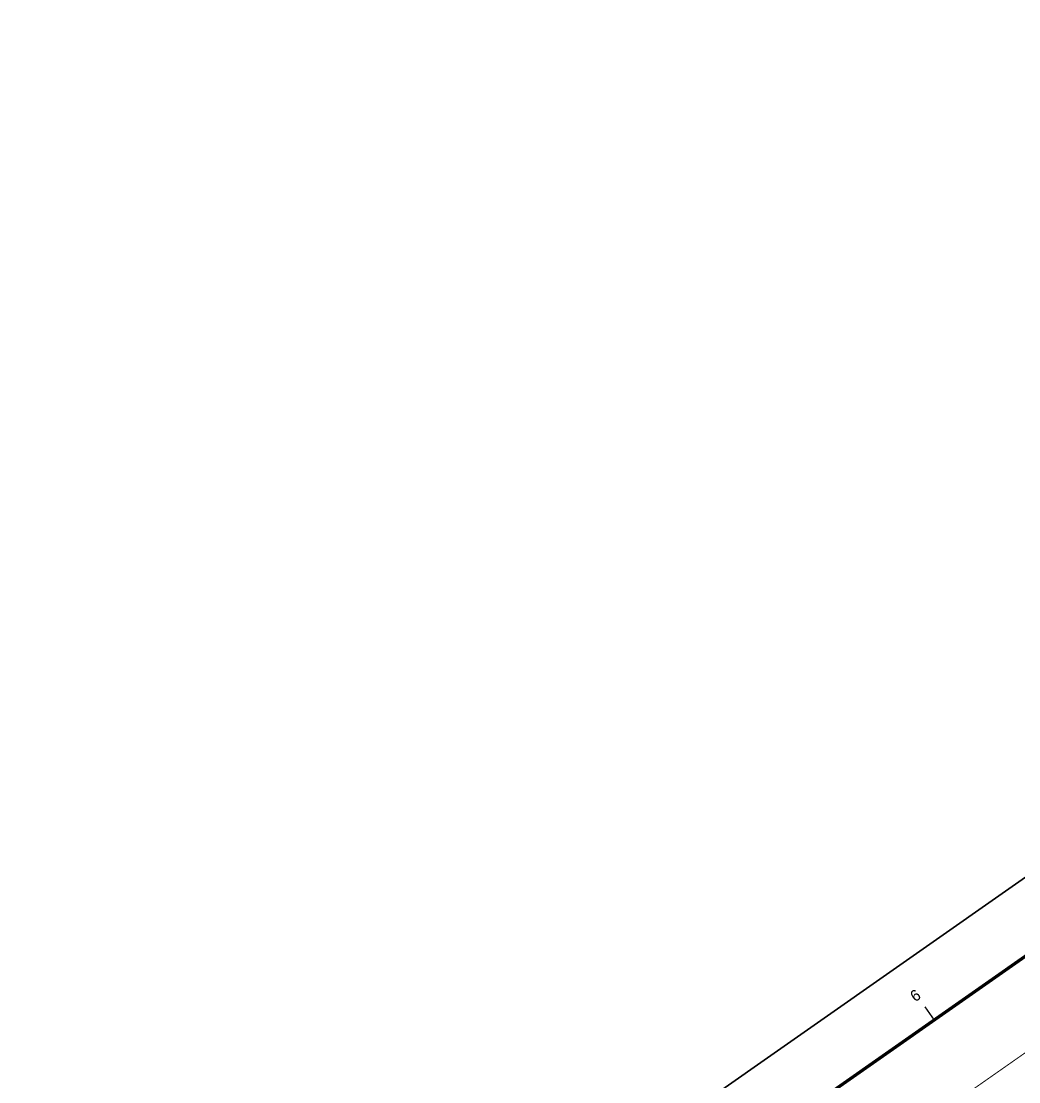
# Model space of a CAD drawing. Header units: millimetres. Extents: x 152904052 to 153933663, y 538271515 to 539240469.
# Drawn here: x 152904052 to 153212687, y 538912353 to 539240469 of the extents above; entities that cross this region are included whole.
import ezdxf

# ---------------------------------------------------------------- set-up
doc = ezdxf.new("R2010")
doc.units = ezdxf.units.MM
doc.linetypes.add('DASHED', pattern=[19.05, 12.7, -6.35])
for name, color, linetype in [('BORD', 7, 'Continuous'), ('e-wire', 4, 'Continuous'), ('ZONE', 1, 'DASHED')]:
    doc.layers.add(name, color=color, linetype=linetype)
doc.styles.add('굴림', font='Gulim.ttf')

# ---------------------------------------------------------------- blocks, each defined once
blk = doc.blocks.new('SHEET')
at = {"layer": 'e-wire', "color": 1, "true_color": 0xff0000}
blk.add_lwpolyline([(0, 0), (841, 0), (841, -594), (0, -594)], close=True, dxfattribs=at)

msp = doc.modelspace()

# ---------------------------------------------------------------- linework, layer by layer
at = {"layer": 'BORD'}
msp.add_line((153183626.5, 538935539.7), (153186494.4, 538931443.9), dxfattribs=at)
msp.add_lwpolyline([(153244756.3, 538271514.8), (153933663.1, 538753892.5), (153592958.7, 539240468.9), (152904051.9, 538758091.1)], close=True, dxfattribs=at)
at = {"layer": 'BORD', "const_width": 1000}
msp.add_lwpolyline([(153253763.5, 538302237.2), (152936002.2, 538756047.4), (153588047.2, 539212614.3), (153905808.6, 538758804)], close=True, dxfattribs=at)
at = {"layer": 'ZONE', "linetype": 'Continuous', "lineweight": -3, "const_width": 300, "flags": 128}
msp.add_lwpolyline([(153735877.4, 538706412.6), (153236194.6, 538356530.9), (152963745.8, 538745628.2), (153463428.6, 539095509.8)], close=True, dxfattribs=at)

# ---------------------------------------------------------------- block references
at = {"color": 1, "xscale": 999.9999992168825, "yscale": 999.9999992168825, "zscale": 999.9999992168825, "rotation": 35.00000001815084}
msp.add_blockref('SHEET', (152904051.9, 538758091.1), dxfattribs=at)

# ---------------------------------------------------------------- texts
at = {"layer": 'BORD', "style": '굴림'}
msp.add_text('6', height=3500, rotation=34.999999, dxfattribs=at).set_placement((153180644.3, 538936901.1))

doc.saveas('drawing.dxf')
